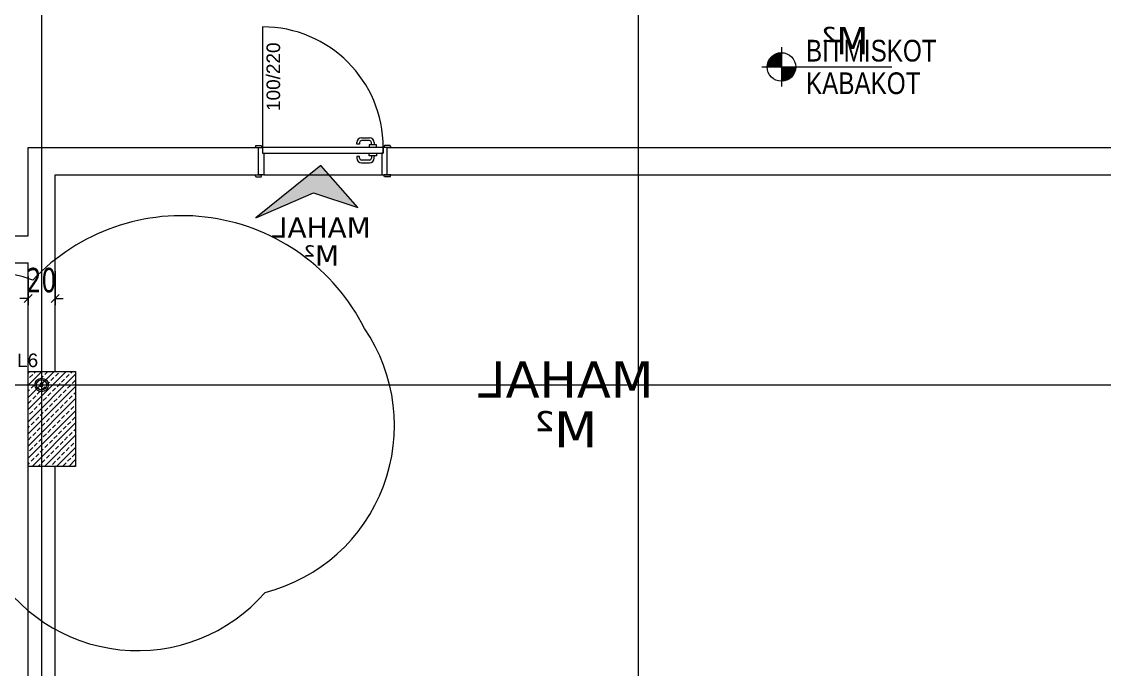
# Model space of a CAD drawing. Header units: millimetres. Extents: x 43168.9 to 43194.6, y -25545.1 to -25543.4.
# Drawn here: x 43170.8199 to 43170.9797, y -25543.9518 to -25543.8564 of the extents above; entities that cross this region are included whole.
import ezdxf
from ezdxf.enums import TextEntityAlignment as Align

# ---------------------------------------------------------------- set-up
doc = ezdxf.new("R2010")
doc.units = ezdxf.units.MM
doc.header["$LTSCALE"] = 200
doc.linetypes.add('DASHDOT2', pattern=[0.5, 0.25, -0.125, 0, -0.125])
for name, color, linetype in [('aks_sgh', 5, 'DASHDOT2'), ('dograma_sgh', 43, 'Continuous'), ('duv_sgh', 4, 'Continuous'), ('kolon-b.a_sgh', 6, 'Continuous'), ('olcuic_sgh', 183, 'Continuous'), ('poz_sgh', 12, 'Continuous'), ('tarama-betonarme_sgh', 223, 'Continuous')]:
    doc.layers.add(name, color=color, linetype=linetype)
doc.styles.add('1-200', font='arial.ttf', dxfattribs={"height": 60})
doc.styles.add('dim', font='VERDANA.TTF', dxfattribs={"width": 0.7})
doc.styles.add('text1', font='VERDANA.TTF')
doc.styles.add('text2', font='arial.ttf')

msp = doc.modelspace()

# ---------------------------------------------------------------- hatches: boundary and pattern name
msp.add_hatch(color=251).paths.add_polyline_path([(43170.86954, -25543.88377), (43170.86406, -25543.87757), (43170.85449, -25543.88526), (43170.86298, -25543.88159)])
h = msp.add_hatch(color=256)
edge = h.paths.add_edge_path()
edge.add_arc((43170.82288, -25543.90991), 0.001, 0, 360)
edge = h.paths.add_edge_path(flags=16)
edge.add_arc((43170.82288, -25543.90991), 0.00075, 0, 360)

# ---------------------------------------------------------------- linework, layer by layer
for p, q in [((43170.92994, -25543.86297), (43170.93198, -25543.86093)), ((43170.92995, -25543.86278), (43170.93178, -25543.86095)), ((43170.93, -25543.86255), (43170.93157, -25543.86098)), ((43170.93006, -25543.86303), (43170.93203, -25543.86106)), ((43170.93007, -25543.8623), (43170.93131, -25543.86106)), ((43170.93023, -25543.86196), (43170.93096, -25543.86123)), ((43170.93024, -25543.86303), (43170.93203, -25543.86124)), ((43170.93042, -25543.86303), (43170.93203, -25543.86142)), ((43170.93203, -25543.86274), (43170.9307, -25543.86141)), ((43170.93203, -25543.86256), (43170.93081, -25543.86133)), ((43170.93203, -25543.86238), (43170.93091, -25543.86126)), ((43170.93203, -25543.8622), (43170.93102, -25543.86119)), ((43170.93203, -25543.86202), (43170.93115, -25543.86114)), ((43170.93203, -25543.86184), (43170.93127, -25543.86108)), ((43170.93203, -25543.86166), (43170.9314, -25543.86103)), ((43170.93203, -25543.86148), (43170.93154, -25543.86099)), ((43170.93203, -25543.8613), (43170.93169, -25543.86096)), ((43170.93203, -25543.86112), (43170.93185, -25543.86094)), ((43170.93203, -25543.86095), (43170.93202, -25543.86093)), ((43170.92999, -25543.86303), (43170.92994, -25543.86298)), ((43170.93017, -25543.86303), (43170.92995, -25543.86281)), ((43170.93035, -25543.86303), (43170.92997, -25543.86266)), ((43170.93053, -25543.86303), (43170.93001, -25543.86251)), ((43170.93071, -25543.86303), (43170.93004, -25543.86237)), ((43170.93089, -25543.86303), (43170.9301, -25543.86224)), ((43170.93107, -25543.86303), (43170.93015, -25543.86212)), ((43170.93125, -25543.86303), (43170.93021, -25543.862)), ((43170.93143, -25543.86303), (43170.93028, -25543.86188)), ((43170.93161, -25543.86303), (43170.93035, -25543.86178)), ((43170.93179, -25543.86303), (43170.93043, -25543.86168)), ((43170.93197, -25543.86303), (43170.93052, -25543.86158)), ((43170.9306, -25543.86303), (43170.93203, -25543.86159)), ((43170.93203, -25543.86292), (43170.93061, -25543.8615)), ((43170.93078, -25543.86303), (43170.93203, -25543.86177)), ((43170.93096, -25543.86303), (43170.93203, -25543.86195)), ((43170.93114, -25543.86303), (43170.93203, -25543.86213)), ((43170.93132, -25543.86303), (43170.93203, -25543.86231)), ((43170.9315, -25543.86303), (43170.93203, -25543.86249)), ((43170.93168, -25543.86303), (43170.93203, -25543.86267)), ((43170.93185, -25543.86303), (43170.93203, -25543.86285)), ((43170.93203, -25543.86321), (43170.93221, -25543.86303)), ((43170.93203, -25543.86339), (43170.93239, -25543.86303)), ((43170.93203, -25543.86357), (43170.93257, -25543.86303)), ((43170.93203, -25543.86375), (43170.93275, -25543.86303)), ((43170.93203, -25543.86393), (43170.93293, -25543.86303)), ((43170.93203, -25543.86411), (43170.93311, -25543.86303)), ((43170.93203, -25543.86429), (43170.93329, -25543.86303)), ((43170.93203, -25543.86447), (43170.93347, -25543.86303)), ((43170.93203, -25543.86465), (43170.93365, -25543.86303)), ((43170.93203, -25543.86483), (43170.93383, -25543.86303)), ((43170.93203, -25543.86501), (43170.93401, -25543.86303)), ((43170.93348, -25543.86455), (43170.93203, -25543.8631)), ((43170.93339, -25543.86463), (43170.93203, -25543.86328)), ((43170.93329, -25543.86471), (43170.93203, -25543.86346)), ((43170.93318, -25543.86479), (43170.93203, -25543.86364)), ((43170.93307, -25543.86486), (43170.93203, -25543.86382)), ((43170.93295, -25543.86492), (43170.93203, -25543.864)), ((43170.93283, -25543.86497), (43170.93203, -25543.86418)), ((43170.9327, -25543.86502), (43170.93203, -25543.86436)), ((43170.93256, -25543.86506), (43170.93203, -25543.86454)), ((43170.93209, -25543.86513), (43170.93413, -25543.86309)), ((43170.93357, -25543.86446), (43170.93214, -25543.86303)), ((43170.93229, -25543.86511), (43170.93412, -25543.86328)), ((43170.93365, -25543.86436), (43170.93232, -25543.86303)), ((43170.93373, -25543.86426), (43170.9325, -25543.86303)), ((43170.93251, -25543.86507), (43170.93408, -25543.8635)), ((43170.9338, -25543.86415), (43170.93268, -25543.86303)), ((43170.93276, -25543.865), (43170.93401, -25543.86375)), ((43170.93387, -25543.86404), (43170.93286, -25543.86303)), ((43170.93393, -25543.86392), (43170.93304, -25543.86303)), ((43170.93311, -25543.86483), (43170.93383, -25543.86411)), ((43170.93399, -25543.8638), (43170.93322, -25543.86303)), ((43170.93403, -25543.86366), (43170.9334, -25543.86303)), ((43170.93407, -25543.86352), (43170.93358, -25543.86303)), ((43170.9341, -25543.86337), (43170.93376, -25543.86303)), ((43170.93413, -25543.86322), (43170.93394, -25543.86303)), ((43170.93413, -25543.86304), (43170.93412, -25543.86303)), ((43170.93241, -25543.86509), (43170.93203, -25543.86472)), ((43170.93225, -25543.86511), (43170.93203, -25543.8649)), ((43170.93209, -25543.86513), (43170.93203, -25543.86508)), ((43170.87052, -25543.90158), (43170.87052, -25543.90158)), ((43170.85587, -25543.94049), (43170.85587, -25543.94049))]:
    msp.add_line(p, q)
at = {"color": 0}
for p, q in [((43170.93203, -25543.86013), (43170.93203, -25543.86593)), ((43170.92913, -25543.86303), (43170.94833, -25543.86303)), ((43170.86406, -25543.87757), (43170.85449, -25543.88526)), ((43170.86954, -25543.88377), (43170.86406, -25543.87757)), ((43170.85449, -25543.88526), (43170.86298, -25543.88159)), ((43170.86298, -25543.88159), (43170.86954, -25543.88377))]:
    msp.add_line(p, q, dxfattribs=at)
at = {"color": 0, "linetype": 'ByBlock', "lineweight": -2}
for p, q in [((43170.82028, -25543.89776), (43170.82148, -25543.89656)), ((43170.82548, -25543.89656), (43170.82428, -25543.89776)), ((43170.82308, -25543.90971), (43170.82268, -25543.90971)), ((43170.82268, -25543.90971), (43170.82268, -25543.91011)), ((43170.82268, -25543.91011), (43170.82308, -25543.91011)), ((43170.82295, -25543.90984), (43170.82281, -25543.90998)), ((43170.82295, -25543.90998), (43170.82281, -25543.90984)), ((43170.82308, -25543.91011), (43170.82308, -25543.90971))]:
    msp.add_line(p, q, dxfattribs=at)
at = {"color": 0}
msp.add_circle((43170.93203, -25543.86303), 0.0021, dxfattribs=at)
at = {"color": 0, "linetype": 'Continuous', "lineweight": -2}
for radius in [0.001, 0.00075]:
    msp.add_circle((43170.82288, -25543.90991), radius, dxfattribs=at)
for centre, radius, start, end in [((43170.84355, -25543.91514), 0.03018, 26.6988, 136.6988), ((43170.81329, -25543.91755), 0.02455, 70.2273, 180.2273), ((43170.84957, -25543.91591), 0.02537, 284.376, 34.376), ((43170.83702, -25543.92409), 0.02499, 208.9943, 318.9943)]:
    msp.add_arc(centre, radius, start, end)
at = {"layer": 'aks_sgh'}
for p, q in [((43170.82288, -25543.74092), (43170.82288, -25544.78992)), ((43170.91088, -25543.74092), (43170.91088, -25544.78992)), ((43171.17088, -25543.90992), (43170.19488, -25543.90992))]:
    msp.add_line(p, q, dxfattribs=at)
at = {"layer": 'dograma_sgh', "color": 145}
msp.add_line((43170.85548, -25543.85712), (43170.85548, -25543.87492), dxfattribs=at)
at = {"layer": 'dograma_sgh'}
for p, q in [((43170.86939, -25543.87442), (43170.86939, -25543.87418)), ((43170.86979, -25543.87418), (43170.86979, -25543.87442)), ((43170.87009, -25543.87348), (43170.87123, -25543.87348)), ((43170.87123, -25543.87388), (43170.87009, -25543.87388)), ((43170.87153, -25543.87452), (43170.87153, -25543.87418)), ((43170.87193, -25543.87418), (43170.87193, -25543.87452)), ((43170.85448, -25543.87462), (43170.85438, -25543.87492)), ((43170.85438, -25543.87492), (43170.85538, -25543.87492)), ((43170.85448, -25543.87462), (43170.85528, -25543.87462)), ((43170.85488, -25543.87892), (43170.85488, -25543.87492)), ((43170.85488, -25543.87492), (43170.85548, -25543.87492)), ((43170.85528, -25543.87462), (43170.85538, -25543.87492)), ((43170.87328, -25543.87492), (43170.85548, -25543.87492)), ((43170.85548, -25543.87492), (43170.85548, -25543.87572)), ((43170.85548, -25543.87492), (43170.85548, -25543.87522)), ((43170.85548, -25543.87522), (43170.85548, -25543.87572)), ((43170.85548, -25543.87572), (43170.87328, -25543.87572)), ((43170.85548, -25543.87572), (43170.85568, -25543.87572)), ((43170.85568, -25543.87572), (43170.85568, -25543.87892)), ((43170.86979, -25543.87442), (43170.86939, -25543.87442)), ((43170.87228, -25543.87452), (43170.87118, -25543.87452)), ((43170.87118, -25543.87452), (43170.87118, -25543.87492)), ((43170.87118, -25543.87612), (43170.87118, -25543.87572)), ((43170.87228, -25543.87492), (43170.87228, -25543.87452)), ((43170.87228, -25543.87572), (43170.87228, -25543.87612)), ((43170.87328, -25543.87572), (43170.87308, -25543.87572)), ((43170.87308, -25543.87572), (43170.87308, -25543.87892)), ((43170.87328, -25543.87572), (43170.87328, -25543.87492)), ((43170.87388, -25543.87492), (43170.87328, -25543.87492)), ((43170.87328, -25543.87492), (43170.87328, -25543.87522)), ((43170.87328, -25543.87522), (43170.87328, -25543.87572)), ((43170.87348, -25543.87462), (43170.87338, -25543.87492)), ((43170.87438, -25543.87492), (43170.87338, -25543.87492)), ((43170.87428, -25543.87462), (43170.87348, -25543.87462)), ((43170.87388, -25543.87892), (43170.87388, -25543.87492)), ((43170.87428, -25543.87462), (43170.87438, -25543.87492)), ((43170.86979, -25543.87622), (43170.86939, -25543.87622)), ((43170.86939, -25543.87622), (43170.86939, -25543.87646)), ((43170.86979, -25543.87646), (43170.86979, -25543.87622)), ((43170.87123, -25543.87676), (43170.87009, -25543.87676)), ((43170.87009, -25543.87716), (43170.87123, -25543.87716)), ((43170.87228, -25543.87612), (43170.87118, -25543.87612)), ((43170.87153, -25543.87612), (43170.87153, -25543.87646)), ((43170.87193, -25543.87646), (43170.87193, -25543.87612)), ((43170.85448, -25543.87922), (43170.85438, -25543.87892)), ((43170.85438, -25543.87892), (43170.85538, -25543.87892)), ((43170.85568, -25543.87892), (43170.85488, -25543.87892)), ((43170.85528, -25543.87922), (43170.85538, -25543.87892)), ((43170.85568, -25543.87892), (43170.87308, -25543.87892)), ((43170.87308, -25543.87892), (43170.87388, -25543.87892)), ((43170.87348, -25543.87922), (43170.87338, -25543.87892)), ((43170.87438, -25543.87892), (43170.87338, -25543.87892)), ((43170.87428, -25543.87922), (43170.87438, -25543.87892)), ((43170.85448, -25543.87922), (43170.85528, -25543.87922)), ((43170.87428, -25543.87922), (43170.87348, -25543.87922))]:
    msp.add_line(p, q, dxfattribs=at)
at = {"layer": 'dograma_sgh', "color": 145}
msp.add_arc((43170.85548, -25543.87492), 0.0178, 0, 90, dxfattribs=at)
at = {"layer": 'dograma_sgh'}
for centre, radius, start, end in [((43170.87009, -25543.87418), 0.0007, 90, 180), ((43170.87009, -25543.87418), 0.0003, 90, 180), ((43170.87123, -25543.87418), 0.0007, 0, 90), ((43170.87123, -25543.87418), 0.0003, 0, 90), ((43170.87009, -25543.87646), 0.0007, 180, 270), ((43170.87009, -25543.87646), 0.0003, 180, 270), ((43170.87123, -25543.87646), 0.0003, 270, 360), ((43170.87123, -25543.87646), 0.0007, 270, 360)]:
    msp.add_arc(centre, radius, start, end, dxfattribs=at)
at = {"layer": 'duv_sgh'}
for p, q in [((43170.82088, -25543.88792), (43170.82088, -25543.87492)), ((43170.82088, -25543.87492), (43170.85488, -25543.87492)), ((43170.85488, -25543.87892), (43170.85488, -25543.87492)), ((43170.87388, -25543.87492), (43171.03863, -25543.87492)), ((43170.87388, -25543.87892), (43170.87388, -25543.87492)), ((43170.82488, -25543.90791), (43170.82488, -25543.87892)), ((43170.82488, -25543.87892), (43170.85488, -25543.87892)), ((43170.87388, -25543.87892), (43170.99588, -25543.87892)), ((43170.53688, -25543.88792), (43170.82088, -25543.88792)), ((43170.55088, -25543.89192), (43170.82088, -25543.89192)), ((43170.82088, -25543.90791), (43170.82088, -25543.89192)), ((43170.82088, -25543.96592), (43170.82088, -25543.92191)), ((43170.82488, -25543.96592), (43170.82488, -25543.92191))]:
    msp.add_line(p, q, dxfattribs=at)
at = {"layer": 'kolon-b.a_sgh'}
for p, q in [((43170.82088, -25543.90791), (43170.82788, -25543.90791)), ((43170.82088, -25543.92191), (43170.82088, -25543.90791)), ((43170.82788, -25543.90791), (43170.82788, -25543.92191)), ((43170.82788, -25543.92191), (43170.82088, -25543.92191))]:
    msp.add_line(p, q, dxfattribs=at)
at = {"layer": 'olcuic_sgh'}
for p, q in [((43170.82488, -25543.89316), (43170.82488, -25543.89816)), ((43170.82088, -25543.89392), (43170.82088, -25543.89816)), ((43170.82088, -25543.89716), (43170.81968, -25543.89716)), ((43170.82488, -25543.89716), (43170.82608, -25543.89716))]:
    msp.add_line(p, q, dxfattribs=at)
at = {"layer": 'tarama-betonarme_sgh'}
for p, q in [((43170.82088, -25543.90815), (43170.82112, -25543.90791)), ((43170.82088, -25543.90995), (43170.82292, -25543.90791)), ((43170.82088, -25543.91174), (43170.82471, -25543.90791)), ((43170.82088, -25543.91354), (43170.82651, -25543.90791)), ((43170.82088, -25543.91534), (43170.82788, -25543.90834)), ((43170.82088, -25543.90905), (43170.82088, -25543.90904)), ((43170.82111, -25543.90882), (43170.82156, -25543.90837)), ((43170.82178, -25543.90815), (43170.82202, -25543.90791)), ((43170.82201, -25543.90972), (43170.82246, -25543.90927)), ((43170.82268, -25543.90904), (43170.82313, -25543.9086)), ((43170.82335, -25543.90837), (43170.8238, -25543.90792)), ((43170.82425, -25543.90927), (43170.8247, -25543.90882)), ((43170.82492, -25543.9086), (43170.82537, -25543.90815)), ((43170.8256, -25543.90792), (43170.82561, -25543.90791)), ((43170.82582, -25543.90949), (43170.82627, -25543.90904)), ((43170.8265, -25543.90882), (43170.82695, -25543.90837)), ((43170.82717, -25543.90815), (43170.82741, -25543.90791)), ((43170.82739, -25543.90972), (43170.82784, -25543.90927)), ((43170.82088, -25543.91713), (43170.82788, -25543.91013)), ((43170.82088, -25543.91085), (43170.82111, -25543.91062)), ((43170.82133, -25543.91039), (43170.82178, -25543.90994)), ((43170.82223, -25543.91129), (43170.82268, -25543.91084)), ((43170.8229, -25543.91062), (43170.82335, -25543.91017)), ((43170.82358, -25543.90994), (43170.82403, -25543.90949)), ((43170.82448, -25543.91084), (43170.82492, -25543.91039)), ((43170.82515, -25543.91017), (43170.8256, -25543.90972)), ((43170.82605, -25543.91107), (43170.8265, -25543.91062)), ((43170.82672, -25543.91039), (43170.82717, -25543.90994)), ((43170.82088, -25543.91893), (43170.82788, -25543.91193)), ((43170.82088, -25543.91264), (43170.82133, -25543.91219)), ((43170.82156, -25543.91196), (43170.82201, -25543.91151)), ((43170.82246, -25543.91286), (43170.8229, -25543.91241)), ((43170.82313, -25543.91219), (43170.82358, -25543.91174)), ((43170.8238, -25543.91151), (43170.82425, -25543.91107)), ((43170.8247, -25543.91241), (43170.82515, -25543.91196)), ((43170.82537, -25543.91174), (43170.82582, -25543.91129)), ((43170.82627, -25543.91264), (43170.82672, -25543.91219)), ((43170.82695, -25543.91196), (43170.82739, -25543.91151)), ((43170.82762, -25543.91129), (43170.82788, -25543.91103)), ((43170.82088, -25543.92072), (43170.82788, -25543.91372)), ((43170.82111, -25543.91421), (43170.82156, -25543.91376)), ((43170.82178, -25543.91354), (43170.82223, -25543.91309)), ((43170.82268, -25543.91443), (43170.82313, -25543.91398)), ((43170.82335, -25543.91376), (43170.8238, -25543.91331)), ((43170.82403, -25543.91309), (43170.82448, -25543.91264)), ((43170.82492, -25543.91398), (43170.82537, -25543.91354)), ((43170.8256, -25543.91331), (43170.82605, -25543.91286)), ((43170.8265, -25543.91421), (43170.82695, -25543.91376)), ((43170.82717, -25543.91354), (43170.82762, -25543.91309)), ((43170.82784, -25543.91286), (43170.82788, -25543.91283)), ((43170.82088, -25543.91444), (43170.82088, -25543.91443)), ((43170.82133, -25543.91578), (43170.82178, -25543.91533)), ((43170.82149, -25543.92191), (43170.82788, -25543.91552)), ((43170.82201, -25543.91511), (43170.82246, -25543.91466)), ((43170.8229, -25543.916), (43170.82335, -25543.91556)), ((43170.82358, -25543.91533), (43170.82403, -25543.91488)), ((43170.82425, -25543.91466), (43170.8247, -25543.91421)), ((43170.82515, -25543.91556), (43170.8256, -25543.91511)), ((43170.82582, -25543.91488), (43170.82627, -25543.91443)), ((43170.82672, -25543.91578), (43170.82717, -25543.91533)), ((43170.82739, -25543.91511), (43170.82784, -25543.91466)), ((43170.82088, -25543.91623), (43170.82111, -25543.916)), ((43170.82156, -25543.91735), (43170.82201, -25543.9169)), ((43170.82223, -25543.91668), (43170.82268, -25543.91623)), ((43170.82313, -25543.91758), (43170.82358, -25543.91713)), ((43170.82328, -25543.92191), (43170.82788, -25543.91732)), ((43170.8238, -25543.9169), (43170.82425, -25543.91645)), ((43170.82448, -25543.91623), (43170.82492, -25543.91578)), ((43170.82537, -25543.91713), (43170.82582, -25543.91668)), ((43170.82605, -25543.91645), (43170.8265, -25543.916)), ((43170.82695, -25543.91735), (43170.82739, -25543.9169)), ((43170.82762, -25543.91668), (43170.82788, -25543.91642)), ((43170.82088, -25543.91803), (43170.82133, -25543.91758)), ((43170.82178, -25543.91892), (43170.82223, -25543.91847)), ((43170.82246, -25543.91825), (43170.8229, -25543.9178)), ((43170.82335, -25543.91915), (43170.8238, -25543.9187)), ((43170.82403, -25543.91847), (43170.82448, -25543.91803)), ((43170.8247, -25543.9178), (43170.82515, -25543.91735)), ((43170.82492, -25543.91937), (43170.82537, -25543.91892)), ((43170.8256, -25543.9187), (43170.82605, -25543.91825)), ((43170.82627, -25543.91803), (43170.82672, -25543.91758)), ((43170.82717, -25543.91892), (43170.82762, -25543.91847)), ((43170.82784, -25543.91825), (43170.82788, -25543.91821)), ((43170.82088, -25543.91983), (43170.82088, -25543.91982)), ((43170.82111, -25543.9196), (43170.82156, -25543.91915)), ((43170.82201, -25543.92049), (43170.82246, -25543.92005)), ((43170.82268, -25543.91982), (43170.82313, -25543.91937)), ((43170.82358, -25543.92072), (43170.82403, -25543.92027)), ((43170.82425, -25543.92005), (43170.8247, -25543.9196)), ((43170.82508, -25543.92191), (43170.82788, -25543.91911)), ((43170.82515, -25543.92094), (43170.8256, -25543.92049)), ((43170.82582, -25543.92027), (43170.82627, -25543.91982)), ((43170.8265, -25543.9196), (43170.82695, -25543.91915)), ((43170.82739, -25543.92049), (43170.82784, -25543.92005)), ((43170.82088, -25543.92162), (43170.82111, -25543.92139)), ((43170.82133, -25543.92117), (43170.82178, -25543.92072)), ((43170.82239, -25543.92191), (43170.82268, -25543.92162)), ((43170.8229, -25543.92139), (43170.82335, -25543.92094)), ((43170.82418, -25543.92191), (43170.82425, -25543.92184)), ((43170.82448, -25543.92162), (43170.82492, -25543.92117)), ((43170.82605, -25543.92184), (43170.8265, -25543.92139)), ((43170.82672, -25543.92117), (43170.82717, -25543.92072)), ((43170.82688, -25543.92191), (43170.82788, -25543.92091)), ((43170.82778, -25543.92191), (43170.82788, -25543.92181))]:
    msp.add_line(p, q, dxfattribs=at)

# ---------------------------------------------------------------- texts
at = {"color": 7, "style": 'text1', "text_generation_flag": 4}
for tag, text, height, p in [('M²', 'm²', 0.004, (43170.94138, -25543.85911)), ('MAHAL', '', 0.003, (43170.86415, -25543.8867)), ('M²', 'm²', 0.003, (43170.86415, -25543.89081)), ('MAHAL', '', 0.00533, (43170.90021, -25543.9091)), ('M²', 'm²', 0.005333, (43170.90021, -25543.91641))]:
    msp.add_attdef(tag, text=text, height=height, rotation=180, dxfattribs=at).set_placement(p, align=Align.MIDDLE)
at = {"color": 0, "style": 'text2', "width": 0.8}
for tag, p, s in [('BITMISKOT', (43170.93565, -25543.86223), '+0,10'), ('KABAKOT', (43170.93565, -25543.86703), '±0,00')]:
    msp.add_attdef(tag, p, s, height=0.0032, dxfattribs=at)
at = {"layer": 'aks_sgh', "style": '1-200'}
msp.add_text('L6', height=0.002, rotation=0, dxfattribs=at).set_placement((43170.81926, -25543.90728))
at = {"layer": 'olcuic_sgh', "color": 2, "style": 'dim', "width": 0.7}
msp.add_text('20', height=0.0036, dxfattribs=at).set_placement((43170.82065, -25543.89625))
at = {"layer": 'poz_sgh', "style": 'text2'}
msp.add_text('100/220', height=0.002, rotation=90, dxfattribs=at).set_placement((43170.85806, -25543.86447), align=Align.CENTER)

doc.saveas('drawing.dxf')
